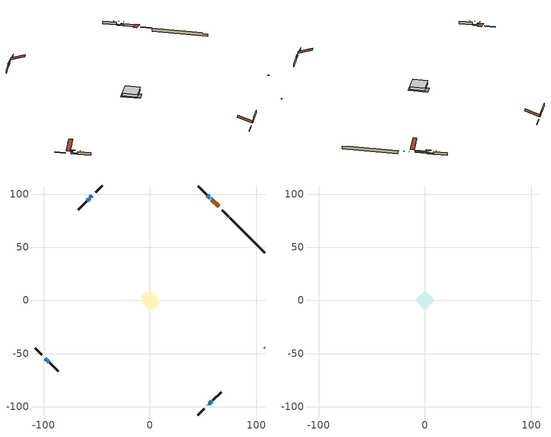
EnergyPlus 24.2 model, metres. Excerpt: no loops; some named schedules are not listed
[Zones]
conditioned space
 floor outside (Floor1 construction): -1.01,0 0,1.01 1.01,0 0,-1.01 z0.99
 floor outside (Floor2 construction): -0.86,0 0,0.86 0.86,0 0,-0.86 z0.99
 floor adiabatic (AdiabaticFloorConstruction): -8.96,0 0,8.96 8.96,0 0,-8.96 z0.99
 floor foundation (Slab1 construction): -8.3,3.59 -3.59,8.3 8.3,-3.59 3.59,-8.3 z-1.68
 wall outside (RimJoist1 construction): 44.79,-108.13 51.01,-101.9 / -108.13,-44.79 -101.9,-51.01 / -44.79,108.13 -51.01,101.9 / 74.28,78.64 68.06,84.86 z0.99:1.29
 wall outside (AdiabaticWallConstruction 1): 64.45,88.47 57.98,94.94 z0.99:3.02
 wall outside (AdiabaticWallConstruction): 54.62,-98.3 54.94,-97.97 z0.99:1.96; -54.62,98.3 -55.52,97.4 z0.99:2.08; 57.32,95.6 56.42,96.49 z0.99:2.31; -98.3,-54.62 -97.4,-55.52 z0.99:2.51; 55.77,97.15 54.04,98.88 / -96.74,-56.17 -95.02,-57.9 z0.99:1.6; -56.17,96.74 -56.93,95.99 z0.99:2.67; 55.6,-97.32 56.57,-96.35 / 57.23,-95.69 58.27,-94.65 / -57.59,95.33 -58.95,93.96 z0.99:2.57
 wall outside (Wall1 construction): 58.92,-93.99 66.86,-86.05 / -94.36,-58.56 -86.42,-66.5 / -59.61,93.31 -67.55,85.37 / 53.38,99.53 45.44,107.47 z0.99:3.43
 wall foundation (FoundationWall1 construction): 74.94,77.98,-1.68 74.94,77.98,0.99 104.81,48.11,0.99 104.81,48.11,0.36 108.13,44.79,0.36 108.13,44.79,-1.68
 window (WindowConstruction 6): 54.62,-98.3 54.94,-97.97 z0.99:1.96
 window (WindowConstruction 3): -54.62,98.3 -55.52,97.4 z0.99:2.08
 window (WindowConstruction 4): 57.32,95.6 56.42,96.49 z0.99:2.31
 window (WindowConstruction 5): -98.3,-54.62 -97.4,-55.52 z0.99:2.51
 window (WindowConstruction 8): 55.76,97.15 54.04,98.87 z0.99:1.6
 window (WindowConstruction 9): -96.74,-56.18 -95.02,-57.9 z0.99:1.6
 window (WindowConstruction 7): -56.18,96.74 -56.93,95.99 z0.99:2.67
 window (WindowConstruction): 55.6,-97.32 56.57,-96.35 z0.99:2.57
 window (WindowConstruction 1): 57.23,-95.69 58.27,-94.65 z0.99:2.57
 window (WindowConstruction 2): -57.59,95.33 -58.95,93.96 z0.99:2.57
 door (Door): 64.45,88.47 57.98,94.94 z0.99:3.02
 ceiling adiabatic (AdiabaticFloorConstruction): 0,-8.96 8.96,0 0,8.96 -8.96,0 z0.99
 roof outside (AdiabaticRoofConstruction): 108.13,-44.04,3.43 107.42,-44.04,3.67 107.42,-44.79,3.67 108.13,-44.79,3.43
 skylight (SkylightConstruction): 108.13,-44.04,3.43 107.42,-44.04,3.66 107.42,-44.79,3.66 108.13,-44.79,3.43
attic - vented
 floor to conditioned space (Floor3 construction Reversed): -8.94,0 0,8.94 8.94,0 0,-8.94 z3.43
 roof outside (Roof1 construction): 53.96,-98.95,3.43 45.26,-90.25,7.53 42.96,-92.54,7.53 51.67,-101.25,3.43; -98.95,-53.96,3.43 -90.25,-45.26,7.53 -92.54,-42.96,7.53 -101.25,-51.67,3.43; -53.96,98.95,3.43 -45.26,90.25,7.53 -42.96,92.54,7.53 -51.67,101.25,3.43; 65.11,87.81,3.43 56.4,79.1,7.53 58.69,76.81,7.53 67.4,85.52,3.43
shading: 55.15,-97.76 54.41,-98.51 54.84,-98.94 55.59,-98.19 z2.25; -55.73,97.19 -54.41,98.51 -54.84,98.94 -56.16,97.62 z2.38; 56.21,96.71 57.53,95.39 57.96,95.82 56.64,97.14 z2.61; -97.19,-55.73 -98.51,-54.41 -98.94,-54.84 -97.62,-56.16 z2.81; 51.88,101.03 57.92,94.99 58.35,95.42 52.31,101.46 z4.65; -92.86,-60.06 -98.9,-54.02 -99.33,-54.45 -93.29,-60.49 z4.65; -57.14,95.78 -55.96,96.95 -56.4,97.38 -57.57,96.21 z2.97; 56.78,-96.13 55.39,-97.53 55.82,-97.96 57.21,-96.57 z2.86; 58.48,-94.44 57.02,-95.9 57.45,-96.33 58.91,-94.87 z2.86; -59.16,93.75 -57.38,95.54 -57.81,95.97 -59.6,94.18 z2.86
[Building]
Building 1: Terrain=Suburbs
[Site:Location]
Whitehorse AP_YT: Latitude {deg}=60.71; Longitude {deg}=-135.07; Time Zone {hr}=-8; Elevation {m}=706; Keep Site Location Information=Yes
[Site:GroundTemperature:Shallow]
-5.4229, -7.73249, -7.91745, -6.82143, -2.42154, 1.95786, 5.75456, 8.15968, 8.36401, 6.40785, 2.70796, -1.53709
[Site:WaterMainsTemperature]
Calculation Method=Schedule; Temperature Schedule=mains temperature schedule
[Material] Roughness=Rough; Thermal Absorptance=0.9
Name | Thickness {m} | Conductivity {W/m-K} | Density {kg/m3} | Specific Heat {J/kg-K} | Solar Absorptance | Visible Absorptance
asphalt or fiberglass shingles | 0.00635 | 0.162714 | 1121.4 | 1465.45 | 0.4 | 0.4
asphalt or fiberglass shingles 1 | 0.00635 | 0.162714 | 1121.4 | 1465.45 | 0.7 | 0.7
ceiling loosefill ins | 0.254 | 0.0480833 | 16.02 | 1046.75 | 0.7 | 0.7
ceiling stud and cavity | 0.1397 | 0.084762 | 65.682 | 1177.47 | 0.7 | 0.7
concrete 4.0 in. | 0.1016 | 1.803125 | 2242.8 | 837.4 | 0.7 | 0.7
concrete 8.0 in. | 0.2032 | 1.803125 | 2242.8 | 837.4 | 0.7 | 0.7
door material | 0.04445 | 0.0451087 | 512.64 | 1214.23 | 0.7 | 0.7
exterior vertical ins | 0.0875362 | 0.029427 | 32.04 | 1214.23 | 0.7 | 0.7
floor covering | 0.0127 | 0.0433444 | 54.468 | 1339.84 | 0.6 | 0.6
floor rigid ins | 0.103632 | 0.029427 | 32.04 | 1214.23 | 0.7 | 0.7
floor rigid ins 1; roof rigid ins; wall rigid ins 1 | 0.512978 | 0.029427 | 32.04 | 1214.23 | 0.7 | 0.7
floor stud and cavity | 0.1397 | 0.136039 | 92.3553 | 1139.71 | 0.7 | 0.7
floor stud and cavity 1 | 0.1397 | 0.13285 | 92.3553 | 1139.71 | 0.7 | 0.7
floor stud and cavity 2 | 0.1397 | 1.75129 | 37.0049 | 1207.88 | 0.7 | 0.7
furniture material conditioned space 1 | 0.1524 | 0.115458 | 640.8 | 1214.23 | 0.6 | 0.6
gypsum board | 0.0127 | 0.160291 | 801 | 837.4 | 0.6 | 0.6
gypsum board 1 | 0.0127 | 0.160291 | 801 | 837.4 | 0.7 | 0.7
osb sheathing 0.5 in. | 0.0127 | 0.115458 | 512.64 | 1214.23 | 0.7 | 0.7
osb sheathing 0.75 in. | 0.01905 | 0.115458 | 512.64 | 1214.23 | 0.7 | 0.7
osb sheathing 2.0 in. | 0.0508 | 0.115458 | 512.64 | 1214.23 | 0.7 | 0.7
rim joist rigid ins; wall rigid ins | 0.051816 | 0.029427 | 32.04 | 1214.23 | 0.7 | 0.7
rim joist stud and cavity | 0.0508 | 0.0398712 | 125.044 | 1163.47 | 0.6 | 0.6
roof stud and cavity | 0.18415 | 1.78685 | 37.0049 | 1207.88 | 0.6 | 0.6
slab rigid ins | 0.155448 | 0.029427 | 32.04 | 1214.23 | 0.7 | 0.7
wall stud and cavity | 0.1397 | 0.180317 | 139.0536 | 1170.24 | 0.7 | 0.7
wall stud and cavity 1 | 0.0889 | 0.380278 | 52.3479 | 1209.89 | 0.7 | 0.7
wall stud and cavity 2 | 0.0889 | 0.391764 | 83.0341 | 1211.67 | 0.7 | 0.7
wood siding | 0.0254 | 0.102417 | 544.68 | 1172.36 | 0.4 | 0.4
wood siding 1; wood siding 2; wood siding 3 | 0.0254 | 0.102417 | 544.68 | 1172.36 | 0.7 | 0.7
[WindowMaterial:SimpleGlazingSystem]
Name | U-Factor {W/m2-K} | Solar Heat Gain Coefficient
SkylightMaterial | 2.48004 | 0.6057
WindowMaterial | 2.779381 | 0.56
WindowMaterial 1 | 2.78619 | 0.68
WindowMaterial 2 | 2.78563 | 0.6
WindowMaterial 3 | 2.78449 | 0.6
WindowMaterial 4 | 2.77541 | 0.54
WindowMaterial 5 | 2.78392 | 0.68
WindowMaterial 6 | 2.70613 | 0.46
WindowMaterial 7 | 2.76462 | 0.62
WindowMaterial 8 | 2.76916 | 0.49
[Construction]
AdiabaticFloorConstruction: floor stud and cavity 2, floor rigid ins 1, osb sheathing 0.75 in., floor covering
AdiabaticRoofConstruction: asphalt or fiberglass shingles 1, roof rigid ins, osb sheathing 0.75 in., roof stud and cavity
AdiabaticWallConstruction: wood siding 2, wall rigid ins 1, wall stud and cavity 1, gypsum board
AdiabaticWallConstruction 1: wood siding 3, wall rigid ins 1, wall stud and cavity 1, gypsum board
Door: door material
Floor1 construction: floor stud and cavity, floor rigid ins, osb sheathing 0.75 in., floor covering
Floor2 construction: floor stud and cavity 1, floor rigid ins, osb sheathing 0.75 in., floor covering
Floor3 construction Reversed: gypsum board, ceiling stud and cavity, ceiling loosefill ins
FoundationWall1 construction: concrete 8.0 in., gypsum board 1
furniture construction conditioned space 1: furniture material conditioned space 1
PartitionWallConstruction: gypsum board, wall stud and cavity 2, gypsum board
RimJoist1 construction: wood siding 1, rim joist rigid ins, osb sheathing 2.0 in., rim joist stud and cavity
Roof1 construction: asphalt or fiberglass shingles
SkylightConstruction: SkylightMaterial
Slab1 construction: slab rigid ins, concrete 4.0 in.
Wall1 construction: wood siding, wall rigid ins, osb sheathing 0.5 in., wall stud and cavity, gypsum board
WindowConstruction: WindowMaterial
WindowConstruction 1: WindowMaterial 1
WindowConstruction 2: WindowMaterial 2
WindowConstruction 3: WindowMaterial 3
WindowConstruction 4: WindowMaterial 4
WindowConstruction 5: WindowMaterial 5
WindowConstruction 6: WindowMaterial 6
WindowConstruction 7: WindowMaterial 7
WindowConstruction 8; WindowConstruction 9: WindowMaterial 8
[Zone] Multiplier=1; Part of Total Floor Area=Yes
Name | Volume {m3}
attic - vented | 107.017
conditioned space | 691.2
[Space]
Name | Zone | Volume {m3}
attic - vented 1 | attic - vented | 107.017
conditioned space 1 | conditioned space | 691.2
[ZoneInfiltration:EffectiveLeakageArea]
infil attic - vented 1: Zone or Space=attic - vented 1; Schedule=Always On Discrete; Effective Air Leakage Area {cm2}=5046.08; Stack Coefficient=0.000285417; Wind Coefficient=1.14146e-05
[ZoneMixing]
whole house fan mix: Zone or Space=attic - vented; Schedule=Always On Continuous; Design Flow Rate Calculation Method=Flow/Zone; Design Flow Rate {m3/s}=0; Source Zone or Space=conditioned space
[SurfaceProperty:ExposedFoundationPerimeter]
Slab1: Exposed Perimeter Calculation Method=TotalExposedPerimeter; Total Exposed Perimeter {m}=46.939
[InternalMass] Zone or ZoneList=conditioned space; Space or SpaceList=conditioned space 1
Name | Construction | Surface Area {m2}
furniture mass conditioned space 1 | furniture construction conditioned space 1 | 110.316
partition wall mass | PartitionWallConstruction | 275.79
[Lights]
interior lighting: Zone or ZoneList or Space or SpaceList=conditioned space 1; Schedule=interior lighting schedule; Design Level Calculation Method=LightingLevel; Lighting Level {W}=343.2; Return Air Fraction=0; Fraction Radiant=0.6; Fraction Visible=0.2; Fraction Replaceable=1
[People]
occupants: Zone or ZoneList or Space or SpaceList=conditioned space 1; Number of People Schedule=occupants schedule; Number of People Calculation Method=People; Number of People=3; Fraction Radiant=0.314171; Sensible Heat Fraction=0.56303; Activity Level Schedule=occupants activity schedule; Carbon Dioxide Generation Rate {m3/s-W}=0; Enable ASHRAE 55 Comfort Warnings=No; Mean Radiant Temperature Calculation Type=EnclosureAveraged
[ElectricEquipment] Zone or ZoneList or Space or SpaceList=conditioned space 1; Design Level Calculation Method=EquipmentLevel
Name | Schedule | Design Level {W} | Fraction Latent | Fraction Radiant | Fraction Lost
clothes dryer | clothes dryer schedule | 140.772 | 0.015 | 0.081 | 0.85
clothes washer | clothes washer schedule | 32.1985 | 0.03 | 0.162 | 0.7
cooking range | cooking range schedule | 215.147 | 0.08 | 0.432 | 0.2
dishwasher | dishwasher schedule | 66.8632 | 0.3 | 0.18 | 0.4
fridge | fridge schedule | 72.9452 | 0 | 0.6 | 0
mech vent house fan | mech vent house fan schedule | 49.82 | 0 | 0 | 0.5
mech vent house fan cfis | mech vent house fan cfis schedule | 0 | 0 | 0 | 0
misc plug loads | misc plug loads schedule | 494.7 | 0.045 | 0.513 | 0.1
whole house fan | Always On Discrete | 0 | 0 | 0 | 1
[OtherEquipment] Zone or ZoneList or Space or SpaceList=conditioned space 1; Design Level Calculation Method=EquipmentLevel
Name | Fuel Type | Schedule | Design Level {W} | Fraction Latent | Fraction Radiant | Fraction Lost
clothes dryer 1 | Electricity | clothes dryer schedule | 0 | 0.015 | 0.081 | 0.85
cooking range 1 | Electricity | cooking range schedule | 0 | 0.08 | 0.432 | 0.2
general water use latent | None | general water use schedule | 62.594 | 1 | 0 | 0
general water use sensible | None | general water use schedule | -61.6891 | 0 | 0.6 | 0
mech vent house fan latent load | None | Always On Discrete | 0 | 1 | 0 | 0
mech vent house fan sensible load | None | Always On Discrete | 0 | 0 | 0 | 0
water heater energy adjustment1 | Electricity | Always On Discrete | 0.01 | 0 | 0 | 1
[ZoneInfiltration:DesignFlowRate] Zone or ZoneList or Space or SpaceList=conditioned space 1; Schedule=Always On Discrete; Design Flow Rate Calculation Method=Flow/Zone; Design Flow Rate {m3/s}=0
infil flow; natural vent flow; whole house fan flow
[Foundation:Kiva]
Foundation Kiva 1: Initial Indoor Air Temperature {C}=18; Wall Height Above Grade {m}=0.98999; Wall Depth Below Slab {m}=0.2032; Custom Block Material Name 1=exterior vertical ins; Custom Block Depth 1 {m}=2.66999; Custom Block X Position 1 {m}=0.2159; Custom Block Z Position 1 {m}=0
[Foundation:Kiva:Settings]
Soil Conductivity {W/m-K}=0.849921; Soil Density {kg/m3}=1842.3; Soil Specific Heat {J/kg-K}=418.7; Ground Solar Absorptivity=0.9; Ground Thermal Absorptivity=0.9; Ground Surface Roughness {m}=0.03; Far-Field Width {m}=40; Deep-Ground Boundary Condition=ZeroFlux; Deep-Ground Depth {m}=40; Minimum Cell Dimension {m}=0.2; Maximum Cell Growth Coefficient=3; Simulation Timestep=Timestep
[Exterior:Lights]
exterior lighting: Schedule=exterior lighting schedule; Design Level {W}=75.6
[Schedule:Constant]
Name | Hourly Value
Always On Continuous; mech vent house fan schedule; mech vent house fan cfis schedule; Always On Discrete | 1
occupants activity schedule | 117.228
fridge schedule | 0
[Schedule:Day:Interval]
interior lighting schedule day: No, 01:00, 0.108182, 04:00, 0.0901515, 05:00, 0.0991667, 06:00, 0.162273, 07:00, 0.270455, 08:00, 0.342576, 10:00, 0.369621, 11:00, 0.351591, 12:00, 0.333561, 13:00, 0.324545, 14:00, 0.31553, 15:00, 0.333561, 16:00, 0.369621, 17:00, 0.450758, 18:00, 0.585985, 19:00, 0.775303, 20:00, 0.955606, 21:00, 0.991667, 22:00, 0.712197, 23:00, 0.360606, 24:00, 0.162273
interior lighting schedule day 1: No, 01:00, 0.100909, 04:00, 0.0840909, 05:00, 0.0925, 06:00, 0.151364, 07:00, 0.252273, 08:00, 0.319545, 10:00, 0.344773, 11:00, 0.327955, 12:00, 0.311136, 13:00, 0.302727, 14:00, 0.294318, 15:00, 0.311136, 16:00, 0.344773, 17:00, 0.420455, 18:00, 0.546591, 19:00, 0.723182, 20:00, 0.891364, 21:00, 0.925, 22:00, 0.664318, 23:00, 0.336364, 24:00, 0.151364
interior lighting schedule default day: No, 24:00, 0
[Schedule:Week:Daily]
interior lighting schedule Week Rule - Jan1-Jan27: interior lighting schedule day, interior lighting schedule day, interior lighting schedule day, interior lighting schedule day, interior lighting schedule day, interior lighting schedule day, interior lighting schedule day, interior lighting schedule default day, interior lighting schedule default day, interior lighting schedule default day, interior lighting schedule default day, interior lighting schedule default day
interior lighting schedule Week Rule - Jan28-Feb3: interior lighting schedule day, interior lighting schedule day, interior lighting schedule day, interior lighting schedule day, interior lighting schedule day 1, interior lighting schedule day 1, interior lighting schedule day 1, interior lighting schedule default day, interior lighting schedule default day, interior lighting schedule default day, interior lighting schedule default day, interior lighting schedule default day
interior lighting schedule Week Rule - Feb4-Feb24: interior lighting schedule day 1, interior lighting schedule day 1, interior lighting schedule day 1, interior lighting schedule day 1, interior lighting schedule day 1, interior lighting schedule day 1, interior lighting schedule day 1, interior lighting schedule default day, interior lighting schedule default day, interior lighting schedule default day, interior lighting schedule default day, interior lighting schedule default day
interior lighting schedule Week Rule - Feb25-Mar3: interior lighting schedule day 1, interior lighting schedule day 1, interior lighting schedule day 1, interior lighting schedule day 1, interior lighting schedule day 2, interior lighting schedule day 2, interior lighting schedule day 2, interior lighting schedule default day, interior lighting schedule default day, interior lighting schedule default day, interior lighting schedule default day, interior lighting schedule default day
interior lighting schedule Week Rule - Mar4-Mar31: interior lighting schedule day 2, interior lighting schedule day 2, interior lighting schedule day 2, interior lighting schedule day 2, interior lighting schedule day 2, interior lighting schedule day 2, interior lighting schedule day 2, interior lighting schedule default day, interior lighting schedule default day, interior lighting schedule default day, interior lighting schedule default day, interior lighting schedule default day
interior lighting schedule Week Rule - Apr1-Apr28: interior lighting schedule day 3, interior lighting schedule day 3, interior lighting schedule day 3, interior lighting schedule day 3, interior lighting schedule day 3, interior lighting schedule day 3, interior lighting schedule day 3, interior lighting schedule default day, interior lighting schedule default day, interior lighting schedule default day, interior lighting schedule default day, interior lighting schedule default day
interior lighting schedule Week Rule - Apr29-May5: interior lighting schedule day 3, interior lighting schedule day 3, interior lighting schedule day 4, interior lighting schedule day 4, interior lighting schedule day 4, interior lighting schedule day 4, interior lighting schedule day 4, interior lighting schedule default day, interior lighting schedule default day, interior lighting schedule default day, interior lighting schedule default day, interior lighting schedule default day
interior lighting schedule Week Rule - May6-May26: interior lighting schedule day 4, interior lighting schedule day 4, interior lighting schedule day 4, interior lighting schedule day 4, interior lighting schedule day 4, interior lighting schedule day 4, interior lighting schedule day 4, interior lighting schedule default day, interior lighting schedule default day, interior lighting schedule default day, interior lighting schedule default day, interior lighting schedule default day
interior lighting schedule Week Rule - May27-Jun2: interior lighting schedule day 4, interior lighting schedule day 4, interior lighting schedule day 4, interior lighting schedule day 4, interior lighting schedule day 4, interior lighting schedule day 5, interior lighting schedule day 5, interior lighting schedule default day, interior lighting schedule default day, interior lighting schedule default day, interior lighting schedule default day, interior lighting schedule default day
interior lighting schedule Week Rule - Jun3-Jun30: interior lighting schedule day 5, interior lighting schedule day 5, interior lighting schedule day 5, interior lighting schedule day 5, interior lighting schedule day 5, interior lighting schedule day 5, interior lighting schedule day 5, interior lighting schedule default day, interior lighting schedule default day, interior lighting schedule default day, interior lighting schedule default day, interior lighting schedule default day
interior lighting schedule Week Rule - Jul1-Jul28: interior lighting schedule day 6, interior lighting schedule day 6, interior lighting schedule day 6, interior lighting schedule day 6, interior lighting schedule day 6, interior lighting schedule day 6, interior lighting schedule day 6, interior lighting schedule default day, interior lighting schedule default day, interior lighting schedule default day, interior lighting schedule default day, interior lighting schedule default day
interior lighting schedule Week Rule - Jul29-Aug4: interior lighting schedule day 6, interior lighting schedule day 6, interior lighting schedule day 6, interior lighting schedule day 7, interior lighting schedule day 7, interior lighting schedule day 7, interior lighting schedule day 7, interior lighting schedule default day, interior lighting schedule default day, interior lighting schedule default day, interior lighting schedule default day, interior lighting schedule default day
interior lighting schedule Week Rule - Aug5-Aug25: interior lighting schedule day 7, interior lighting schedule day 7, interior lighting schedule day 7, interior lighting schedule day 7, interior lighting schedule day 7, interior lighting schedule day 7, interior lighting schedule day 7, interior lighting schedule default day, interior lighting schedule default day, interior lighting schedule default day, interior lighting schedule default day, interior lighting schedule default day
interior lighting schedule Week Rule - Aug26-Sep1: interior lighting schedule day 7, interior lighting schedule day 7, interior lighting schedule day 7, interior lighting schedule day 7, interior lighting schedule day 7, interior lighting schedule day 7, interior lighting schedule day 8, interior lighting schedule default day, interior lighting schedule default day, interior lighting schedule default day, interior lighting schedule default day, interior lighting schedule default day
interior lighting schedule Week Rule - Sep2-Sep29: interior lighting schedule day 8, interior lighting schedule day 8, interior lighting schedule day 8, interior lighting schedule day 8, interior lighting schedule day 8, interior lighting schedule day 8, interior lighting schedule day 8, interior lighting schedule default day, interior lighting schedule default day, interior lighting schedule default day, interior lighting schedule default day, interior lighting schedule default day
interior lighting schedule Week Rule - Sep30-Oct6: interior lighting schedule day 8, interior lighting schedule day 9, interior lighting schedule day 9, interior lighting schedule day 9, interior lighting schedule day 9, interior lighting schedule day 9, interior lighting schedule day 9, interior lighting schedule default day, interior lighting schedule default day, interior lighting schedule default day, interior lighting schedule default day, interior lighting schedule default day
interior lighting schedule Week Rule - Oct7-Oct27: interior lighting schedule day 9, interior lighting schedule day 9, interior lighting schedule day 9, interior lighting schedule day 9, interior lighting schedule day 9, interior lighting schedule day 9, interior lighting schedule day 9, interior lighting schedule default day, interior lighting schedule default day, interior lighting schedule default day, interior lighting schedule default day, interior lighting schedule default day
interior lighting schedule Week Rule - Oct28-Nov3: interior lighting schedule day 9, interior lighting schedule day 9, interior lighting schedule day 9, interior lighting schedule day 9, interior lighting schedule day 10, interior lighting schedule day 10, interior lighting schedule day 10, interior lighting schedule default day, interior lighting schedule default day, interior lighting schedule default day, interior lighting schedule default day, interior lighting schedule default day
interior lighting schedule Week Rule - Nov4-Nov24: interior lighting schedule day 10, interior lighting schedule day 10, interior lighting schedule day 10, interior lighting schedule day 10, interior lighting schedule day 10, interior lighting schedule day 10, interior lighting schedule day 10, interior lighting schedule default day, interior lighting schedule default day, interior lighting schedule default day, interior lighting schedule default day, interior lighting schedule default day
interior lighting schedule Week Rule - Nov25-Dec1: interior lighting schedule day 10, interior lighting schedule day 10, interior lighting schedule day 10, interior lighting schedule day 10, interior lighting schedule day 10, interior lighting schedule day 10, interior lighting schedule day 11, interior lighting schedule default day, interior lighting schedule default day, interior lighting schedule default day, interior lighting schedule default day, interior lighting schedule default day
interior lighting schedule Week Rule - Dec2-Dec31: interior lighting schedule day 11, interior lighting schedule day 11, interior lighting schedule day 11, interior lighting schedule day 11, interior lighting schedule day 11, interior lighting schedule day 11, interior lighting schedule day 11, interior lighting schedule default day, interior lighting schedule default day, interior lighting schedule default day, interior lighting schedule default day, interior lighting schedule default day
occupants schedule Week Rule - Jan1-Dec31: occupants schedule day, occupants schedule day, occupants schedule day, occupants schedule day, occupants schedule day, occupants schedule day, occupants schedule day, occupants schedule default day, occupants schedule default day, occupants schedule default day, occupants schedule default day, occupants schedule default day
clothes dryer schedule Week Rule - Jan1-Dec31: clothes dryer schedule day, clothes dryer schedule day, clothes dryer schedule day, clothes dryer schedule day, clothes dryer schedule day, clothes dryer schedule day, clothes dryer schedule day, clothes dryer schedule default day, clothes dryer schedule default day, clothes dryer schedule default day, clothes dryer schedule default day, clothes dryer schedule default day
clothes washer schedule Week Rule - Jan1-Dec31: clothes washer schedule day, clothes washer schedule day, clothes washer schedule day, clothes washer schedule day, clothes washer schedule day, clothes washer schedule day, clothes washer schedule day, clothes washer schedule default day, clothes washer schedule default day, clothes washer schedule default day, clothes washer schedule default day, clothes washer schedule default day
cooking range schedule Week Rule - Jan1-Dec31: cooking range schedule day, cooking range schedule day, cooking range schedule day, cooking range schedule day, cooking range schedule day, cooking range schedule day, cooking range schedule day, cooking range schedule default day, cooking range schedule default day, cooking range schedule default day, cooking range schedule default day, cooking range schedule default day
dishwasher schedule Week Rule - Jan1-Dec31: dishwasher schedule day, dishwasher schedule day, dishwasher schedule day, dishwasher schedule day, dishwasher schedule day, dishwasher schedule day, dishwasher schedule day, dishwasher schedule default day, dishwasher schedule default day, dishwasher schedule default day, dishwasher schedule default day, dishwasher schedule default day
misc plug loads schedule Week Rule - Jan1-Dec31: misc plug loads schedule day, misc plug loads schedule day, misc plug loads schedule day, misc plug loads schedule day, misc plug loads schedule day, misc plug loads schedule day, misc plug loads schedule day, misc plug loads schedule default day, misc plug loads schedule default day, misc plug loads schedule default day, misc plug loads schedule default day, misc plug loads schedule default day
general water use schedule Week Rule - Jan1-Dec31: general water use schedule day, general water use schedule day, general water use schedule day, general water use schedule day, general water use schedule day, general water use schedule day, general water use schedule day, general water use schedule default day, general water use schedule default day, general water use schedule default day, general water use schedule default day, general water use schedule default day
exterior lighting schedule Week Rule - Jan1-Jan27: exterior lighting schedule day, exterior lighting schedule day, exterior lighting schedule day, exterior lighting schedule day, exterior lighting schedule day, exterior lighting schedule day, exterior lighting schedule day, exterior lighting schedule default day, exterior lighting schedule default day, exterior lighting schedule default day, exterior lighting schedule default day, exterior lighting schedule default day
exterior lighting schedule Week Rule - Jan28-Feb3: exterior lighting schedule day, exterior lighting schedule day, exterior lighting schedule day, exterior lighting schedule day, exterior lighting schedule day 1, exterior lighting schedule day 1, exterior lighting schedule day 1, exterior lighting schedule default day, exterior lighting schedule default day, exterior lighting schedule default day, exterior lighting schedule default day, exterior lighting schedule default day
exterior lighting schedule Week Rule - Feb4-Feb24: exterior lighting schedule day 1, exterior lighting schedule day 1, exterior lighting schedule day 1, exterior lighting schedule day 1, exterior lighting schedule day 1, exterior lighting schedule day 1, exterior lighting schedule day 1, exterior lighting schedule default day, exterior lighting schedule default day, exterior lighting schedule default day, exterior lighting schedule default day, exterior lighting schedule default day
exterior lighting schedule Week Rule - Feb25-Mar3: exterior lighting schedule day 1, exterior lighting schedule day 1, exterior lighting schedule day 1, exterior lighting schedule day 1, exterior lighting schedule day 2, exterior lighting schedule day 2, exterior lighting schedule day 2, exterior lighting schedule default day, exterior lighting schedule default day, exterior lighting schedule default day, exterior lighting schedule default day, exterior lighting schedule default day
exterior lighting schedule Week Rule - Mar4-Mar31: exterior lighting schedule day 2, exterior lighting schedule day 2, exterior lighting schedule day 2, exterior lighting schedule day 2, exterior lighting schedule day 2, exterior lighting schedule day 2, exterior lighting schedule day 2, exterior lighting schedule default day, exterior lighting schedule default day, exterior lighting schedule default day, exterior lighting schedule default day, exterior lighting schedule default day
exterior lighting schedule Week Rule - Apr1-Apr28: exterior lighting schedule day 3, exterior lighting schedule day 3, exterior lighting schedule day 3, exterior lighting schedule day 3, exterior lighting schedule day 3, exterior lighting schedule day 3, exterior lighting schedule day 3, exterior lighting schedule default day, exterior lighting schedule default day, exterior lighting schedule default day, exterior lighting schedule default day, exterior lighting schedule default day
exterior lighting schedule Week Rule - Apr29-May5: exterior lighting schedule day 3, exterior lighting schedule day 3, exterior lighting schedule day 4, exterior lighting schedule day 4, exterior lighting schedule day 4, exterior lighting schedule day 4, exterior lighting schedule day 4, exterior lighting schedule default day, exterior lighting schedule default day, exterior lighting schedule default day, exterior lighting schedule default day, exterior lighting schedule default day
exterior lighting schedule Week Rule - May6-May26: exterior lighting schedule day 4, exterior lighting schedule day 4, exterior lighting schedule day 4, exterior lighting schedule day 4, exterior lighting schedule day 4, exterior lighting schedule day 4, exterior lighting schedule day 4, exterior lighting schedule default day, exterior lighting schedule default day, exterior lighting schedule default day, exterior lighting schedule default day, exterior lighting schedule default day
exterior lighting schedule Week Rule - May27-Jun2: exterior lighting schedule day 4, exterior lighting schedule day 4, exterior lighting schedule day 4, exterior lighting schedule day 4, exterior lighting schedule day 4, exterior lighting schedule day 5, exterior lighting schedule day 5, exterior lighting schedule default day, exterior lighting schedule default day, exterior lighting schedule default day, exterior lighting schedule default day, exterior lighting schedule default day
exterior lighting schedule Week Rule - Jun3-Jun30: exterior lighting schedule day 5, exterior lighting schedule day 5, exterior lighting schedule day 5, exterior lighting schedule day 5, exterior lighting schedule day 5, exterior lighting schedule day 5, exterior lighting schedule day 5, exterior lighting schedule default day, exterior lighting schedule default day, exterior lighting schedule default day, exterior lighting schedule default day, exterior lighting schedule default day
exterior lighting schedule Week Rule - Jul1-Jul28: exterior lighting schedule day 6, exterior lighting schedule day 6, exterior lighting schedule day 6, exterior lighting schedule day 6, exterior lighting schedule day 6, exterior lighting schedule day 6, exterior lighting schedule day 6, exterior lighting schedule default day, exterior lighting schedule default day, exterior lighting schedule default day, exterior lighting schedule default day, exterior lighting schedule default day
exterior lighting schedule Week Rule - Jul29-Aug4: exterior lighting schedule day 6, exterior lighting schedule day 6, exterior lighting schedule day 6, exterior lighting schedule day 7, exterior lighting schedule day 7, exterior lighting schedule day 7, exterior lighting schedule day 7, exterior lighting schedule default day, exterior lighting schedule default day, exterior lighting schedule default day, exterior lighting schedule default day, exterior lighting schedule default day
exterior lighting schedule Week Rule - Aug5-Aug25: exterior lighting schedule day 7, exterior lighting schedule day 7, exterior lighting schedule day 7, exterior lighting schedule day 7, exterior lighting schedule day 7, exterior lighting schedule day 7, exterior lighting schedule day 7, exterior lighting schedule default day, exterior lighting schedule default day, exterior lighting schedule default day, exterior lighting schedule default day, exterior lighting schedule default day
exterior lighting schedule Week Rule - Aug26-Sep1: exterior lighting schedule day 7, exterior lighting schedule day 7, exterior lighting schedule day 7, exterior lighting schedule day 7, exterior lighting schedule day 7, exterior lighting schedule day 7, exterior lighting schedule day 8, exterior lighting schedule default day, exterior lighting schedule default day, exterior lighting schedule default day, exterior lighting schedule default day, exterior lighting schedule default day
exterior lighting schedule Week Rule - Sep2-Sep29: exterior lighting schedule day 8, exterior lighting schedule day 8, exterior lighting schedule day 8, exterior lighting schedule day 8, exterior lighting schedule day 8, exterior lighting schedule day 8, exterior lighting schedule day 8, exterior lighting schedule default day, exterior lighting schedule default day, exterior lighting schedule default day, exterior lighting schedule default day, exterior lighting schedule default day
exterior lighting schedule Week Rule - Sep30-Oct6: exterior lighting schedule day 8, exterior lighting schedule day 9, exterior lighting schedule day 9, exterior lighting schedule day 9, exterior lighting schedule day 9, exterior lighting schedule day 9, exterior lighting schedule day 9, exterior lighting schedule default day, exterior lighting schedule default day, exterior lighting schedule default day, exterior lighting schedule default day, exterior lighting schedule default day
exterior lighting schedule Week Rule - Oct7-Oct27: exterior lighting schedule day 9, exterior lighting schedule day 9, exterior lighting schedule day 9, exterior lighting schedule day 9, exterior lighting schedule day 9, exterior lighting schedule day 9, exterior lighting schedule day 9, exterior lighting schedule default day, exterior lighting schedule default day, exterior lighting schedule default day, exterior lighting schedule default day, exterior lighting schedule default day
exterior lighting schedule Week Rule - Oct28-Nov3: exterior lighting schedule day 9, exterior lighting schedule day 9, exterior lighting schedule day 9, exterior lighting schedule day 9, exterior lighting schedule day 10, exterior lighting schedule day 10, exterior lighting schedule day 10, exterior lighting schedule default day, exterior lighting schedule default day, exterior lighting schedule default day, exterior lighting schedule default day, exterior lighting schedule default day
exterior lighting schedule Week Rule - Nov4-Nov24: exterior lighting schedule day 10, exterior lighting schedule day 10, exterior lighting schedule day 10, exterior lighting schedule day 10, exterior lighting schedule day 10, exterior lighting schedule day 10, exterior lighting schedule day 10, exterior lighting schedule default day, exterior lighting schedule default day, exterior lighting schedule default day, exterior lighting schedule default day, exterior lighting schedule default day
exterior lighting schedule Week Rule - Nov25-Dec1: exterior lighting schedule day 10, exterior lighting schedule day 10, exterior lighting schedule day 10, exterior lighting schedule day 10, exterior lighting schedule day 10, exterior lighting schedule day 10, exterior lighting schedule day 11, exterior lighting schedule default day, exterior lighting schedule default day, exterior lighting schedule default day, exterior lighting schedule default day, exterior lighting schedule default day
exterior lighting schedule Week Rule - Dec2-Dec31: exterior lighting schedule day 11, exterior lighting schedule day 11, exterior lighting schedule day 11, exterior lighting schedule day 11, exterior lighting schedule day 11, exterior lighting schedule day 11, exterior lighting schedule day 11, exterior lighting schedule default day, exterior lighting schedule default day, exterior lighting schedule default day, exterior lighting schedule default day, exterior lighting schedule default day
[Schedule:Year]
interior lighting schedule: interior lighting schedule Week Rule - Jan1-Jan27, 1, 1, 1, 27, interior lighting schedule Week Rule - Jan28-Feb3, 1, 28, 2, 3, interior lighting schedule Week Rule - Feb4-Feb24, 2, 4, 2, 24, interior lighting schedule Week Rule - Feb25-Mar3, 2, 25, 3, 3, interior lighting schedule Week Rule - Mar4-Mar31, 3, 4, 3, 31, interior lighting schedule Week Rule - Apr1-Apr28, 4, 1, 4, 28, interior lighting schedule Week Rule - Apr29-May5, 4, 29, 5, 5, interior lighting schedule Week Rule - May6-May26, 5, 6, 5, 26, interior lighting schedule Week Rule - May27-Jun2, 5, 27, 6, 2, interior lighting schedule Week Rule - Jun3-Jun30, 6, 3, 6, 30, interior lighting schedule Week Rule - Jul1-Jul28, 7, 1, 7, 28, interior lighting schedule Week Rule - Jul29-Aug4, 7, 29, 8, 4, interior lighting schedule Week Rule - Aug5-Aug25, 8, 5, 8, 25, interior lighting schedule Week Rule - Aug26-Sep1, 8, 26, 9, 1, interior lighting schedule Week Rule - Sep2-Sep29, 9, 2, 9, 29, interior lighting schedule Week Rule - Sep30-Oct6, 9, 30, 10, 6, interior lighting schedule Week Rule - Oct7-Oct27, 10, 7, 10, 27, interior lighting schedule Week Rule - Oct28-Nov3, 10, 28, 11, 3, interior lighting schedule Week Rule - Nov4-Nov24, 11, 4, 11, 24, interior lighting schedule Week Rule - Nov25-Dec1, 11, 25, 12, 1, interior lighting schedule Week Rule - Dec2-Dec31, 12, 2, 12, 31
occupants schedule: occupants schedule Week Rule - Jan1-Dec31, 1, 1, 12, 31
clothes dryer schedule: clothes dryer schedule Week Rule - Jan1-Dec31, 1, 1, 12, 31
clothes washer schedule: clothes washer schedule Week Rule - Jan1-Dec31, 1, 1, 12, 31
cooking range schedule: cooking range schedule Week Rule - Jan1-Dec31, 1, 1, 12, 31
dishwasher schedule: dishwasher schedule Week Rule - Jan1-Dec31, 1, 1, 12, 31
misc plug loads schedule: misc plug loads schedule Week Rule - Jan1-Dec31, 1, 1, 12, 31
general water use schedule: general water use schedule Week Rule - Jan1-Dec31, 1, 1, 12, 31
exterior lighting schedule: exterior lighting schedule Week Rule - Jan1-Jan27, 1, 1, 1, 27, exterior lighting schedule Week Rule - Jan28-Feb3, 1, 28, 2, 3, exterior lighting schedule Week Rule - Feb4-Feb24, 2, 4, 2, 24, exterior lighting schedule Week Rule - Feb25-Mar3, 2, 25, 3, 3, exterior lighting schedule Week Rule - Mar4-Mar31, 3, 4, 3, 31, exterior lighting schedule Week Rule - Apr1-Apr28, 4, 1, 4, 28, exterior lighting schedule Week Rule - Apr29-May5, 4, 29, 5, 5, exterior lighting schedule Week Rule - May6-May26, 5, 6, 5, 26, exterior lighting schedule Week Rule - May27-Jun2, 5, 27, 6, 2, exterior lighting schedule Week Rule - Jun3-Jun30, 6, 3, 6, 30, exterior lighting schedule Week Rule - Jul1-Jul28, 7, 1, 7, 28, exterior lighting schedule Week Rule - Jul29-Aug4, 7, 29, 8, 4, exterior lighting schedule Week Rule - Aug5-Aug25, 8, 5, 8, 25, exterior lighting schedule Week Rule - Aug26-Sep1, 8, 26, 9, 1, exterior lighting schedule Week Rule - Sep2-Sep29, 9, 2, 9, 29, exterior lighting schedule Week Rule - Sep30-Oct6, 9, 30, 10, 6, exterior lighting schedule Week Rule - Oct7-Oct27, 10, 7, 10, 27, exterior lighting schedule Week Rule - Oct28-Nov3, 10, 28, 11, 3, exterior lighting schedule Week Rule - Nov4-Nov24, 11, 4, 11, 24, exterior lighting schedule Week Rule - Nov25-Dec1, 11, 25, 12, 1, exterior lighting schedule Week Rule - Dec2-Dec31, 12, 2, 12, 31
[Schedule:Compact]
mains temperature schedule: Through: 01/01, For: AllDays, Until: 24:00, 1.27556, Through: 01/02, For: AllDays, Until: 24:00, 1.21222, Through: 01/03, For: AllDays, Until: 24:00, 1.15, Through: 01/04, For: AllDays, Until: 24:00, 1.08833, Through: 01/05, For: AllDays, Until: 24:00, 1.02778, Through: 01/06, For: AllDays, Until: 24:00, 0.967222, Through: 01/07, For: AllDays, Until: 24:00, 0.907778, Through: 01/08, For: AllDays, Until: 24:00, 0.848889, Through: 01/09, For: AllDays, Until: 24:00, 0.791111, Through: 01/10, For: AllDays, Until: 24:00, 0.733333, Through: 01/11, For: AllDays, Until: 24:00, 0.677222, Through: 01/12, For: AllDays, Until: 24:00, 0.621111, Through: 01/13, For: AllDays, Until: 24:00, 0.566667, Through: 01/14, For: AllDays, Until: 24:00, 0.512222, Through: 01/15, For: AllDays, Until: 24:00, 0.459444, Through: 01/16, For: AllDays, Until: 24:00, 0.407222, Through: 01/17, For: AllDays, Until: 24:00, 0.355556, Through: 01/18, For: AllDays, Until: 24:00, 0.305, Through: 01/19, For: AllDays, Until: 24:00, 0.255556, Through: 01/20, For: AllDays, Until: 24:00, 0.206667, Through: 01/21, For: AllDays, Until: 24:00, 0.158889, Through: 01/22, For: AllDays, Until: 24:00, 0.112222, Through: 01/23, For: AllDays, Until: 24:00, 0.0666667, Through: 01/24, For: AllDays, Until: 24:00, 0.0216667, Through: 01/25, For: AllDays, Until: 24:00, 0, Through: 01/26, For: AllDays, Until: 24:00, 0, Through: 01/27, For: AllDays, Until: 24:00, 0, Through: 01/28, For: AllDays, Until: 24:00, 0, Through: 01/29, For: AllDays, Until: 24:00, 0, Through: 01/30, For: AllDays, Until: 24:00, 0, Through: 01/31, For: AllDays, Until: 24:00, 0, Through: 02/01, For: AllDays, Until: 24:00, 0, Through: 02/02, For: AllDays, Until: 24:00, 0, Through: 02/03, For: AllDays, Until: 24:00, 0, Through: 02/04, For: AllDays, Until: 24:00, 0, Through: 02/05, For: AllDays, Until: 24:00, 0, Through: 02/06, For: AllDays, Until: 24:00, 0, Through: 02/07, For: AllDays, Until: 24:00, 0, Through: 02/08, For: AllDays, Until: 24:00, 0, Through: 02/09, For: AllDays, Until: 24:00, 0, Through: 02/10, For: AllDays, Until: 24:00, 0, Through: 02/11, For: AllDays, Until: 24:00, 0, Through: 02/12, For: AllDays, Until: 24:00, 0, Through: 02/13, For: AllDays, Until: 24:00, 0, Through: 02/14, For: AllDays, Until: 24:00, 0, Through: 02/15, For: AllDays, Until: 24:00, 0, Through: 02/16, For: AllDays, Until: 24:00, 0, Through: 02/17, For: AllDays, Until: 24:00, 0, Through: 02/18, For: AllDays, Until: 24:00, 0, Through: 02/19, For: AllDays, Until: 24:00, 0, Through: 02/20, For: AllDays, Until: 24:00, 0, Through: 02/21, For: AllDays, Until: 24:00, 0, Through: 02/22, For: AllDays, Until: 24:00, 0, Through: 02/23, For: AllDays, Until: 24:00, 0, Through: 02/24, For: AllDays, Until: 24:00, 0, Through: 02/25, For: AllDays, Until: 24:00, 0, Through: 02/26, For: AllDays, Until: 24:00, 0, Through: 02/27, For: AllDays, Until: 24:00, 0, Through: 02/28, For: AllDays, Until: 24:00, 0, Through: 03/01, For: AllDays, Until: 24:00, 0, Through: 03/02, For: AllDays, Until: 24:00, 0, Through: 03/03, For: AllDays, Until: 24:00, 0, Through: 03/04, For: AllDays, Until: 24:00, 0, Through: 03/05, For: AllDays, Until: 24:00, 0, Through: 03/06, For: AllDays, Until: 24:00, 0, Through: 03/07, For: AllDays, Until: 24:00, 0, Through: 03/08, For: AllDays, Until: 24:00, 0, Through: 03/09, For: AllDays, Until: 24:00, 0, Through: 03/10, For: AllDays, Until: 24:00, 0, Through: 03/11, For: AllDays, Until: 24:00, 0, Through: 03/12, For: AllDays, Until: 24:00, 0, Through: 03/13, For: AllDays, Until: 24:00, 0, Through: 03/14, For: AllDays, Until: 24:00, 0, Through: 03/15, For: AllDays, Until: 24:00, 0, Through: 03/16, For: AllDays, Until: 24:00, 0, Through: 03/17, For: AllDays, Until: 24:00, 0, Through: 03/18, For: AllDays, Until: 24:00, 0, Through: 03/19, For: AllDays, Until: 24:00, 0, Through: 03/20, For: AllDays, Until: 24:00, 0, Through: 03/21, For: AllDays, Until: 24:00, 0, Through: 03/22, For: AllDays, Until: 24:00, 0, Through: 03/23, For: AllDays, Until: 24:00, 0, Through: 03/24, For: AllDays, Until: 24:00, 0, Through: 03/25, For: AllDays, Until: 24:00, 0, Through: 03/26, For: AllDays, Until: 24:00, 0, Through: 03/27, For: AllDays, Until: 24:00, 0, Through: 03/28, For: AllDays, Until: 24:00, 0, Through: 03/29, For: AllDays, Until: 24:00, 0, Through: 03/30, For: AllDays, Until: 24:00, 0, Through: 03/31, For: AllDays, Until: 24:00, 0, Through: 04/01, For: AllDays, Until: 24:00, 0, Through: 04/02, For: AllDays, Until: 24:00, 0, Through: 04/03, For: AllDays, Until: 24:00, 0, Through: 04/04, For: AllDays, Until: 24:00, 0, Through: 04/05, For: AllDays, Until: 24:00, 0, Through: 04/06, For: AllDays, Until: 24:00, 0, Through: 04/07, For: AllDays, Until: 24:00, 0, Through: 04/08, For: AllDays, Until: 24:00, 0, Through: 04/09, For: AllDays, Until: 24:00, 0, Through: 04/10, For: AllDays, Until: 24:00, 0.0316667, Through: 04/11, For: AllDays, Until: 24:00, 0.0766667, Through: 04/12, For: AllDays, Until: 24:00, 0.122778, Through: 04/13, For: AllDays, Until: 24:00, 0.169444, Through: 04/14, For: AllDays, Until: 24:00, 0.217778, Through: 04/15, For: AllDays, Until: 24:00, 0.266667, Through: 04/16, For: AllDays, Until: 24:00, 0.316111, Through: 04/17, For: AllDays, Until: 24:00, 0.367222, Through: 04/18, For: AllDays, Until: 24:00, 0.418333, Through: 04/19, For: AllDays, Until: 24:00, 0.471111, Through: 04/20, For: AllDays, Until: 24:00, 0.524444, Through: 04/21, For: AllDays, Until: 24:00, 0.578889, Through: 04/22, For: AllDays, Until: 24:00, 0.633889, Through: 04/23, For: AllDays, Until: 24:00, 0.689444, Through: 04/24, For: AllDays, Until: 24:00, 0.746111, Through: 04/25, For: AllDays, Until: 24:00, 0.803889, Through: 04/26, For: AllDays, Until: 24:00, 0.862222, Through: 04/27, For: AllDays, Until: 24:00, 0.921111, Through: 04/28, For: AllDays, Until: 24:00, 0.980556, Through: 04/29, For: AllDays, Until: 24:00, 1.04111, Through: 04/30, For: AllDays, Until: 24:00, 1.10222, Through: 05/01, For: AllDays, Until: 24:00, 1.16389, Through: 05/02, For: AllDays, Until: 24:00, 1.22667, Through: 05/03, For: AllDays, Until: 24:00, 1.28944, Through: 05/04, For: AllDays, Until: 24:00, 1.35333, Through: 05/05, For: AllDays, Until: 24:00, 1.41778, Through: 05/06, For: AllDays, Until: 24:00, 1.48278, Through: 05/07, For: AllDays, Until: 24:00, 1.54778, Through: 05/08, For: AllDays, Until: 24:00, 1.61389, Through: 05/09, For: AllDays, Until: 24:00, 1.68056, Through: 05/10, For: AllDays, Until: 24:00, 1.74778, Through: 05/11, For: AllDays, Until: 24:00, 1.815, Through: 05/12, For: AllDays, Until: 24:00, 1.88333, Through: 05/13, For: AllDays, Until: 24:00, 1.95167, Through: 05/14, For: AllDays, Until: 24:00, 2.02056, Through: 05/15, For: AllDays, Until: 24:00, 2.09, Through: 05/16, For: AllDays, Until: 24:00, 2.15944, Through: 05/17, For: AllDays, Until: 24:00, 2.22944, Through: 05/18, For: AllDays, Until: 24:00, 2.3, Through: 05/19, For: AllDays, Until: 24:00, 2.37111, Through: 05/20, For: AllDays, Until: 24:00, 2.44167, Through: 05/21, For: AllDays, Until: 24:00, 2.51333, Through: 05/22, For: AllDays, Until: 24:00, 2.585, Through: 05/23, For: AllDays, Until: 24:00, 2.65667, Through: 05/24, For: AllDays, Until: 24:00, 2.72889, Through: 05/25, For: AllDays, Until: 24:00, 2.80111, Through: 05/26, For: AllDays, Until: 24:00, 2.87333, Through: 05/27, For: AllDays, Until: 24:00, 2.94556, Through: 05/28, For: AllDays, Until: 24:00, 3.01833, Through: 05/29, For: AllDays, Until: 24:00, 3.09111, Through: 05/30, For: AllDays, Until: 24:00, 3.16444, Through: 05/31, For: AllDays, Until: 24:00, 3.23722, Through: 06/01, For: AllDays, Until: 24:00, 3.31, Through: 06/02, For: AllDays, Until: 24:00, 3.38333, Through: 06/03, For: AllDays, Until: 24:00, 3.45611, Through: 06/04, For: AllDays, Until: 24:00, 3.52944, Through: 06/05, For: AllDays, Until: 24:00, 3.60222, Through: 06/06, For: AllDays, Until: 24:00, 3.675, Through: 06/07, For: AllDays, Until: 24:00, 3.74833, Through: 06/08, For: AllDays, Until: 24:00, 3.82056, Through: 06/09, For: AllDays, Until: 24:00, 3.89333, Through: 06/10, For: AllDays, Until: 24:00, 3.96611, Through: 06/11, For: AllDays, Until: 24:00, 4.03833, Through: 06/12, For: AllDays, Until: 24:00, 4.11, Through: 06/13, For: AllDays, Until: 24:00, 4.18222, Through: 06/14, For: AllDays, Until: 24:00, 4.25389, Through: 06/15, For: AllDays, Until: 24:00, 4.325, Through: 06/16, For: AllDays, Until: 24:00, 4.39611, Through: 06/17, For: AllDays, Until: 24:00, 4.46722, Through: 06/18, For: AllDays, Until: 24:00, 4.53778, Through: 06/19, For: AllDays, Until: 24:00, 4.60778, Through: 06/20, For: AllDays, Until: 24:00, 4.67778, Through: 06/21, For: AllDays, Until: 24:00, 4.74722, Through: 06/22, For: AllDays, Until: 24:00, 4.81611, Through: 06/23, For: AllDays, Until: 24:00, 4.885, Through: 06/24, For: AllDays, Until: 24:00, 4.95278, Through: 06/25, For: AllDays, Until: 24:00, 5.02056, Through: 06/26, For: AllDays, Until: 24:00, 5.08778, Through: 06/27, For: AllDays, Until: 24:00, 5.15444, Through: 06/28, For: AllDays, Until: 24:00, 5.22111, Through: 06/29, For: AllDays, Until: 24:00, 5.28667, Through: 06/30, For: AllDays, Until: 24:00, 5.35167, Through: 07/01, For: AllDays, Until: 24:00, 5.41611, Through: 07/02, For: AllDays, Until: 24:00, 5.48, Through: 07/03, For: AllDays, Until: 24:00, 5.54333, Through: 07/04, For: AllDays, Until: 24:00, 5.60611, Through: 07/05, For: AllDays, Until: 24:00, 5.66833, Through: 07/06, For: AllDays, Until: 24:00, 5.72944, Through: 07/07, For: AllDays, Until: 24:00, 5.79, Through: 07/08, For: AllDays, Until: 24:00, 5.85, Through: 07/09, For: AllDays, Until: 24:00, 5.90944, Through: 07/10, For: AllDays, Until: 24:00, 5.96778, Through: 07/11, For: AllDays, Until: 24:00, 6.02556, Through: 07/12, For: AllDays, Until: 24:00, 6.08222, Through: 07/13, For: AllDays, Until: 24:00, 6.13833, Through: 07/14, For: AllDays, Until: 24:00, 6.19389, Through: 07/15, For: AllDays, Until: 24:00, 6.24833, Through: 07/16, For: AllDays, Until: 24:00, 6.30222, Through: 07/17, For: AllDays, Until: 24:00, 6.355, Through: 07/18, For: AllDays, Until: 24:00, 6.40667, Through: 07/19, For: AllDays, Until: 24:00, 6.45778, Through: 07/20, For: AllDays, Until: 24:00, 6.50778, Through: 07/21, For: AllDays, Until: 24:00, 6.55722, Through: 07/22, For: AllDays, Until: 24:00, 6.60556, Through: 07/23, For: AllDays, Until: 24:00, 6.65278, Through: 07/24, For: AllDays, Until: 24:00, 6.69889, Through: 07/25, For: AllDays, Until: 24:00, 6.74444, Through: 07/26, For: AllDays, Until: 24:00, 6.78889, Through: 07/27, For: AllDays, Until: 24:00, 6.83222, Through: 07/28, For: AllDays, Until: 24:00, 6.87444, Through: 07/29, For: AllDays, Until: 24:00, 6.91611, Through: 07/30, For: AllDays, Until: 24:00, 6.95611, Through: 07/31, For: AllDays, Until: 24:00, 6.99556, Through: 08/01, For: AllDays, Until: 24:00, 7.03333, Through: 08/02, For: AllDays, Until: 24:00, 7.07056, Through: 08/03, For: AllDays, Until: 24:00, 7.10667, Through: 08/04, For: AllDays, Until: 24:00, 7.14167, Through: 08/05, For: AllDays, Until: 24:00, 7.175, Through: 08/06, For: AllDays, Until: 24:00, 7.20778, Through: 08/07, For: AllDays, Until: 24:00, 7.23944, Through: 08/08, For: AllDays, Until: 24:00, 7.27, Through: 08/09, For: AllDays, Until: 24:00, 7.29889, Through: 08/10, For: AllDays, Until: 24:00, 7.32722, Through: 08/11, For: AllDays, Until: 24:00, 7.35389, Through: 08/12, For: AllDays, Until: 24:00, 7.38, Through: 08/13, For: AllDays, Until: 24:00, 7.40444, Through: 08/14, For: AllDays, Until: 24:00, 7.42778, Through: 08/15, For: AllDays, Until: 24:00, 7.45, Through: 08/16, For: AllDays, Until: 24:00, 7.47111, Through: 08/17, For: AllDays, Until: 24:00, 7.49111, Through: 08/18, For: AllDays, Until: 24:00, 7.50944, Through: 08/19, For: AllDays, Until: 24:00, 7.52667, Through: 08/20, For: AllDays, Until: 24:00, 7.54278, Through: 08/21, For: AllDays, Until: 24:00, 7.55778, Through: 08/22, For: AllDays, Until: 24:00, 7.57167, Through: 08/23, For: AllDays, Until: 24:00, 7.58389, Through: 08/24, For: AllDays, Until: 24:00, 7.595, Through: 08/25, For: AllDays, Until: 24:00, 7.605, Through: 08/26, For: AllDays, Until: 24:00, 7.61389, Through: 08/27, For: AllDays, Until: 24:00, 7.62111, Through: 08/28, For: AllDays, Until: 24:00, 7.62778, Through: 08/29, For: AllDays, Until: 24:00, 7.63222, Through: 08/30, For: AllDays, Until: 24:00, 7.63611, Through: 08/31, For: AllDays, Until: 24:00, 7.63833, Through: 09/01, For: AllDays, Until: 24:00, 7.64, Through: 09/02, For: AllDays, Until: 24:00, 7.63944, Through: 09/03, For: AllDays, Until: 24:00, 7.63833, Through: 09/04, For: AllDays, Until: 24:00, 7.63556, Through: 09/05, For: AllDays, Until: 24:00, 7.63222, Through: 09/06, For: AllDays, Until: 24:00, 7.62667, Through: 09/07, For: AllDays, Until: 24:00, 7.62056, Through: 09/08, For: AllDays, Until: 24:00, 7.61278, Through: 09/09, For: AllDays, Until: 24:00, 7.60389, Through: 09/10, For: AllDays, Until: 24:00, 7.59389, Through: 09/11, For: AllDays, Until: 24:00, 7.58278, Through: 09/12, For: AllDays, Until: 24:00, 7.57, Through: 09/13, For: AllDays, Until: 24:00, 7.55611, Through: 09/14, For: AllDays, Until: 24:00, 7.54111, Through: 09/15, For: AllDays, Until: 24:00, 7.525, Through: 09/16, For: AllDays, Until: 24:00, 7.50722, Through: 09/17, For: AllDays, Until: 24:00, 7.48889, Through: 09/18, For: AllDays, Until: 24:00, 7.46889, Through: 09/19, For: AllDays, Until: 24:00, 7.44778, Through: 09/20, For: AllDays, Until: 24:00, 7.42556, Through: 09/21, For: AllDays, Until: 24:00, 7.40167, Through: 09/22, For: AllDays, Until: 24:00, 7.37722, Through: 09/23, For: AllDays, Until: 24:00, 7.35111, Through: 09/24, For: AllDays, Until: 24:00, 7.32389, Through: 09/25, For: AllDays, Until: 24:00, 7.29611, Through: 09/26, For: AllDays, Until: 24:00, 7.26667, Through: 09/27, For: AllDays, Until: 24:00, 7.23611, Through: 09/28, For: AllDays, Until: 24:00, 7.20444, Through: 09/29, For: AllDays, Until: 24:00, 7.17167, Through: 09/30, For: AllDays, Until: 24:00, 7.13778, Through: 10/01, For: AllDays, Until: 24:00, 7.10278, Through: 10/02, For: AllDays, Until: 24:00, 7.06667, Through: 10/03, For: AllDays, Until: 24:00, 7.02944, Through: 10/04, For: AllDays, Until: 24:00, 6.99111, Through: 10/05, For: AllDays, Until: 24:00, 6.95167, Through: 10/06, For: AllDays, Until: 24:00, 6.91111, Through: 10/07, For: AllDays, Until: 24:00, 6.87, Through: 10/08, For: AllDays, Until: 24:00, 6.82722, Through: 10/09, For: AllDays, Until: 24:00, 6.78389, Through: 10/10, For: AllDays, Until: 24:00, 6.73944, Through: 10/11, For: AllDays, Until: 24:00, 6.69389, Through: 10/12, For: AllDays, Until: 24:00, 6.64722, Through: 10/13, For: AllDays, Until: 24:00, 6.6, Through: 10/14, For: AllDays, Until: 24:00, 6.55167, Through: 10/15, For: AllDays, Until: 24:00, 6.50222, Through: 10/16, For: AllDays, Until: 24:00, 6.45222, Through: 10/17, For: AllDays, Until: 24:00, 6.40111, Through: 10/18, For: AllDays, Until: 24:00, 6.34889, Through: 10/19, For: AllDays, Until: 24:00, 6.29611, Through: 10/20, For: AllDays, Until: 24:00, 6.24222, Through: 10/21, For: AllDays, Until: 24:00, 6.18778, Through: 10/22, For: AllDays, Until: 24:00, 6.13222, Through: 10/23, For: AllDays, Until: 24:00, 6.07611, Through: 10/24, For: AllDays, Until: 24:00, 6.01889, Through: 10/25, For: AllDays, Until: 24:00, 5.96111, Through: 10/26, For: AllDays, Until: 24:00, 5.90278, Through: 10/27, For: AllDays, Until: 24:00, 5.84333, Through: 10/28, For: AllDays, Until: 24:00, 5.78333, Through: 10/29, For: AllDays, Until: 24:00, 5.72278, Through: 10/30, For: AllDays, Until: 24:00, 5.66111, Through: 10/31, For: AllDays, Until: 24:00, 5.59889, Through: 11/01, For: AllDays, Until: 24:00, 5.53611, Through: 11/02, For: AllDays, Until: 24:00, 5.47278, Through: 11/03, For: AllDays, Until: 24:00, 5.40889, Through: 11/04, For: AllDays, Until: 24:00, 5.34444, Through: 11/05, For: AllDays, Until: 24:00, 5.27944, Through: 11/06, For: AllDays, Until: 24:00, 5.21333, Through: 11/07, For: AllDays, Until: 24:00, 5.14722, Through: 11/08, For: AllDays, Until: 24:00, 5.08056, Through: 11/09, For: AllDays, Until: 24:00, 5.01333, Through: 11/10, For: AllDays, Until: 24:00, 4.94556, Through: 11/11, For: AllDays, Until: 24:00, 4.87722, Through: 11/12, For: AllDays, Until: 24:00, 4.80833, Through: 11/13, For: AllDays, Until: 24:00, 4.73944, Through: 11/14, For: AllDays, Until: 24:00, 4.67, Through: 11/15, For: AllDays, Until: 24:00, 4.6, Through: 11/16, For: AllDays, Until: 24:00, 4.53, Through: 11/17, For: AllDays, Until: 24:00, 4.45944, Through: 11/18, For: AllDays, Until: 24:00, 4.38833, Through: 11/19, For: AllDays, Until: 24:00, 4.31722, Through: 11/20, For: AllDays, Until: 24:00, 4.24556, Through: 11/21, For: AllDays, Until: 24:00, 4.17389, Through: 11/22, For: AllDays, Until: 24:00, 4.10222, Through: 11/23, For: AllDays, Until: 24:00, 4.03, Through: 11/24, For: AllDays, Until: 24:00, 3.95778, Through: 11/25, For: AllDays, Until: 24:00, 3.88556, Through: 11/26, For: AllDays, Until: 24:00, 3.81278, Through: 11/27, For: AllDays, Until: 24:00, 3.74, Through: 11/28, For: AllDays, Until: 24:00, 3.66722, Through: 11/29, For: AllDays, Until: 24:00, 3.59389, Through: 11/30, For: AllDays, Until: 24:00, 3.52111, Through: 12/01, For: AllDays, Until: 24:00, 3.44833, Through: 12/02, For: AllDays, Until: 24:00, 3.375, Through: 12/03, For: AllDays, Until: 24:00, 3.30222, Through: 12/04, For: AllDays, Until: 24:00, 3.22889, Through: 12/05, For: AllDays, Until: 24:00, 3.15611, Through: 12/06, For: AllDays, Until: 24:00, 3.08333, Through: 12/07, For: AllDays, Until: 24:00, 3.01056, Through: 12/08, For: AllDays, Until: 24:00, 2.93778, Through: 12/09, For: AllDays, Until: 24:00, 2.865, Through: 12/10, For: AllDays, Until: 24:00, 2.79278, Through: 12/11, For: AllDays, Until: 24:00, 2.72056, Through: 12/12, For: AllDays, Until: 24:00, 2.64833, Through: 12/13, For: AllDays, Until: 24:00, 2.57667, Through: 12/14, For: AllDays, Until: 24:00, 2.505, Through: 12/15, For: AllDays, Until: 24:00, 2.43389, Through: 12/16, For: AllDays, Until: 24:00, 2.36278, Through: 12/17, For: AllDays, Until: 24:00, 2.29222, Through: 12/18, For: AllDays, Until: 24:00, 2.22167, Through: 12/19, For: AllDays, Until: 24:00, 2.15167, Through: 12/20, For: AllDays, Until: 24:00, 2.08222, Through: 12/21, For: AllDays, Until: 24:00, 2.01278, Through: 12/22, For: AllDays, Until: 24:00, 1.94389, Through: 12/23, For: AllDays, Until: 24:00, 1.87556, Through: 12/24, For: AllDays, Until: 24:00, 1.80778, Through: 12/25, For: AllDays, Until: 24:00, 1.74, Through: 12/26, For: AllDays, Until: 24:00, 1.67333, Through: 12/27, For: AllDays, Until: 24:00, 1.60667, Through: 12/28, For: AllDays, Until: 24:00, 1.54056, Through: 12/29, For: AllDays, Until: 24:00, 1.475, Through: 12/30, For: AllDays, Until: 24:00, 1.41056, Through: 12/31, For: AllDays, Until: 24:00, 1.34611
